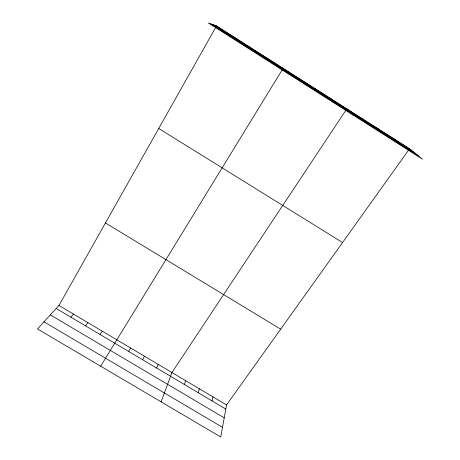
<?xml version="1.0" encoding="UTF-8"?>
<svg xmlns="http://www.w3.org/2000/svg" width="460" height="460" viewBox="0 0 460 460"><rect width="100%" height="100%" fill="white"/><g stroke="black" fill="none" stroke-linecap="round" stroke-linejoin="round"><path stroke-width="0.69" d="M409.561 148.752L226.533 404.938L220.754 437L37.501 328.963L58.96 305.457L216.528 25.927L409.561 148.752L422.498 159.2L208.357 23L216.528 25.927M212.043 400.913L212.951 396.871M198.254 392.731L199.318 388.78M184.42 384.525L185.65 380.667M161.121 401.839L171.936 372.525L346.811 108.824L352.998 115M156.624 368.04L158.183 364.36M282.359 70.069L283.13 68.304L100.665 366.2M142.657 359.76L144.382 356.166M128.65 351.452L130.542 347.95M100.073 334.495L102.298 331.188M85.497 325.853L87.9 322.638M70.874 317.181L73.456 314.065M266.248 57.845L266.576 57.77M249.395 47.121L249.958 47.196M232.478 36.357L233.277 36.581M43.999 321.85L222.502 427.311M56.206 308.482L225.791 409.061M50.347 314.893L224.21 417.824M58.96 305.457L226.533 404.938M105.461 222.973L280.669 329.159M158.717 128.484L342.55 242.546M215.493 25.553L411.2 150.081M213.279 24.759L414.707 152.91M210.858 23.897L418.542 156.009M393.955 138.822L395.387 140.018M378.298 128.857L379.517 129.915M362.584 118.858L363.584 119.778M330.976 98.751L331.545 99.394M315.089 88.636L315.433 89.142M299.138 78.487L299.264 78.855"/></g></svg>
